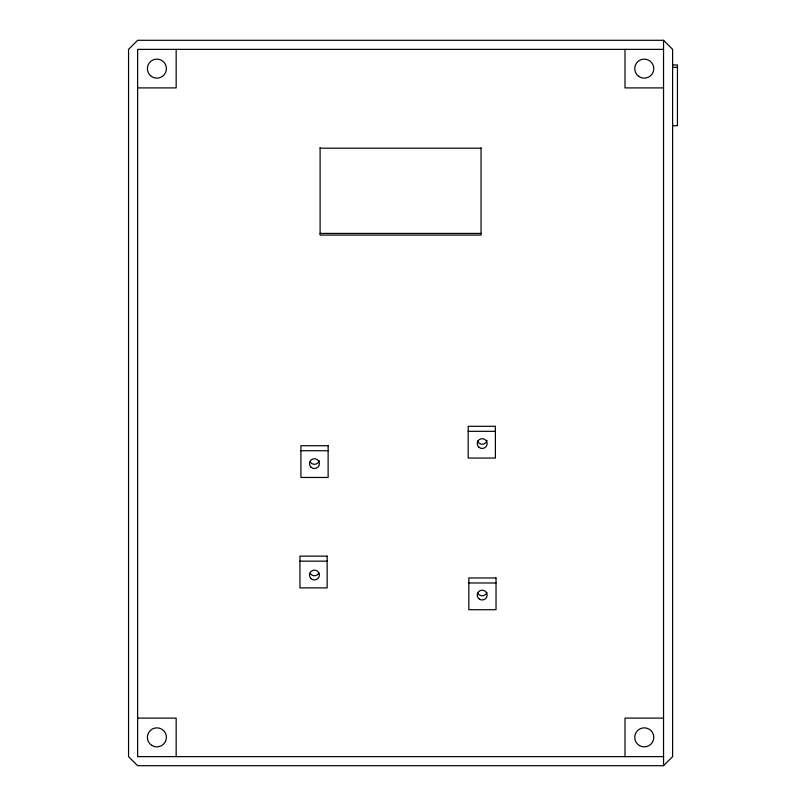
<?xml version="1.0" encoding="UTF-8"?>
<svg xmlns="http://www.w3.org/2000/svg" width="806" height="806" viewBox="0 0 806 806"><rect width="100%" height="100%" fill="white"/><g stroke="black" fill="none" stroke-linecap="round" stroke-linejoin="round"><path stroke-width="1.21" d="M663.54 765.7L672.607 756.633L672.607 49.367L663.54 40.3L137.625 40.3L128.557 49.367L128.557 756.633L137.625 765.7L663.54 765.7L663.54 40.3M663.54 49.367L137.625 49.367L137.625 756.633L663.54 756.633M672.607 64.954L677.443 64.954L677.443 125.736L672.607 125.736M672.607 67.311L677.443 67.311M137.625 87.904L176.161 87.904L176.161 49.367M663.54 87.904L625.003 87.904L625.003 49.367M320.103 148.193L481.051 148.193M320.103 233.418L481.051 233.418M468.185 431.321L495.388 431.321M300.92 450.725L328.123 450.725M299.943 561.147L327.145 561.147M468.82 582.98L496.022 582.98M137.625 718.096L176.161 718.096L176.161 756.633M663.54 718.096L625.003 718.096L625.003 756.633M481.051 147.78L481.051 235.09L320.103 235.09L320.103 147.78M486.925 592.44A4.987 4.907 0 0 1 477.726 593.105M318.854 573.137A4.987 4.907 0 0 1 310.219 573.469M319.257 460.72A4.987 4.907 0 0 1 310.119 461.898M487.076 440.358A4.987 4.907 0 0 1 477.464 440.973M495.388 426.303L468.185 426.303L468.185 458.05L495.388 458.05L495.388 426.303M328.123 445.708L300.92 445.708L300.92 477.464L328.123 477.464L328.123 445.708M327.145 556.13L299.943 556.13L299.943 587.886L327.145 587.886L327.145 556.13M496.022 577.962L468.82 577.962L468.82 609.709L496.022 609.709L496.022 577.962M311.045 578.627A4.987 4.907 0 0 0 319.297 576.119A4.987 4.907 0 0 0 312.96 570.346A4.987 4.907 0 0 0 311.045 578.627M310.915 467.097A4.987 4.907 0 0 0 319.257 464.901A4.987 4.907 0 0 0 313.151 458.896A4.987 4.907 0 0 0 310.915 467.097M479.449 599.18A4.987 4.907 0 0 0 487.167 595.362A4.987 4.907 0 0 0 479.943 590.707A4.987 4.907 0 0 0 479.449 599.18M639.511 745.61A9.521 9.521 0 0 0 653.787 737.369A9.521 9.521 0 0 0 639.511 729.118A9.521 9.521 0 0 0 639.511 745.61M638.584 76.278A9.521 9.521 0 0 0 653.726 69.739A9.521 9.521 0 0 0 640.498 59.896A9.521 9.521 0 0 0 638.584 76.278M151.427 76.429A9.521 9.521 0 0 0 166.379 69.467A9.521 9.521 0 0 0 152.868 60.007A9.521 9.521 0 0 0 151.427 76.429M151.76 745.379A9.521 9.521 0 0 0 166.399 737.802A9.521 9.521 0 0 0 152.515 728.906A9.521 9.521 0 0 0 151.76 745.379M478.895 447.259A4.987 4.907 0 0 0 487.076 444.529A4.987 4.907 0 0 0 480.578 438.938A4.987 4.907 0 0 0 478.895 447.259"/></g></svg>
